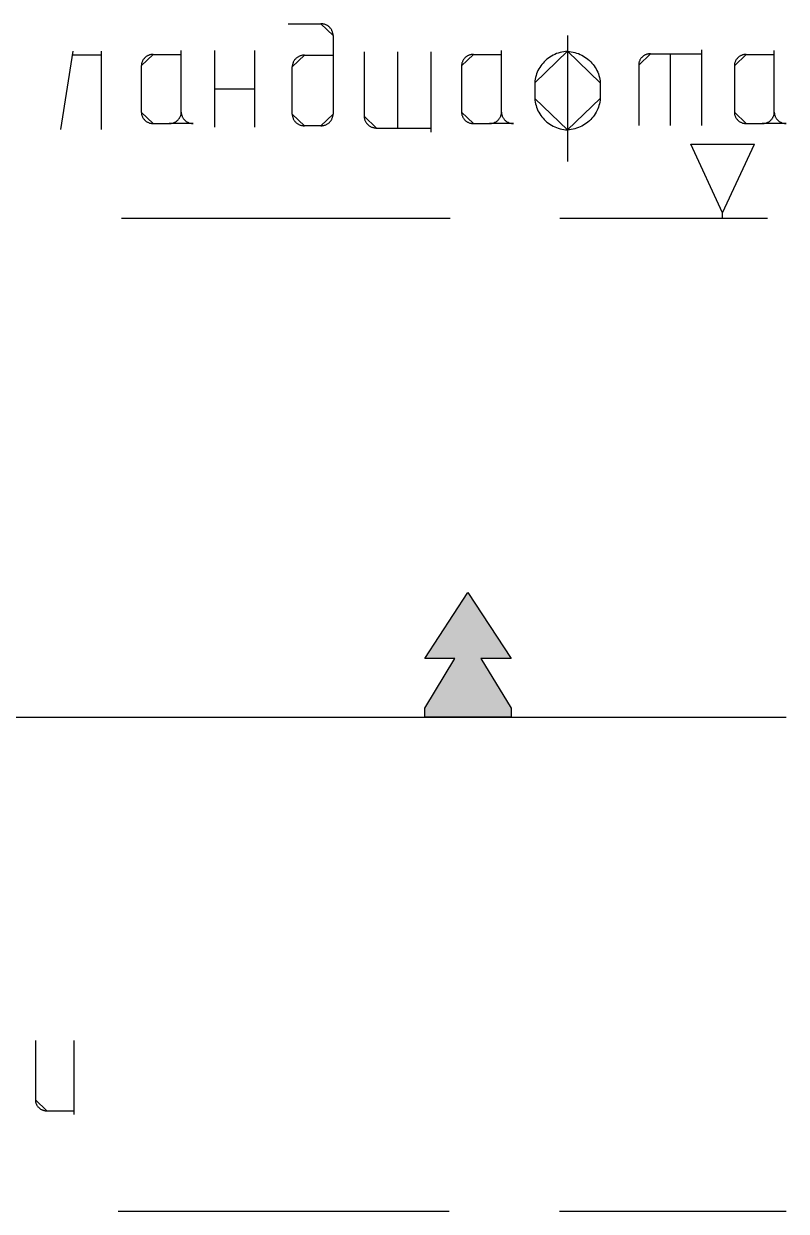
# Model space of a CAD drawing. Extents: x 8646 to 18206, y -17605 to -192.
# Drawn here: x 11161.34 to 11166.28, y -9022.22 to -9014.53 of the extents above; entities that cross this region are included whole.
import ezdxf

# ---------------------------------------------------------------- set-up
doc = ezdxf.new("R2010")
doc.units = 0
doc.layers.get('0').update_dxf_attribs({"linetype": 'CONTINUOUS'})

msp = doc.modelspace()

# ---------------------------------------------------------------- hatches: boundary and pattern name
at = {"linetype": 'CONTINUOUS'}
msp.add_hatch(color=8, dxfattribs=at).paths.add_polyline_path([(11163.9344, -9019.0201), (11163.9344, -9018.9632), (11164.13, -9018.6417), (11163.9344, -9018.6417), (11164.2139, -9018.2131), (11164.4934, -9018.6417), (11164.2977, -9018.6417), (11164.4934, -9018.9632), (11164.4934, -9019.0201)])

# ---------------------------------------------------------------- linework, layer by layer
at = {"color": 8, "linetype": 'CONTINUOUS'}
for p, q in [((11163.0493, -9014.5306), (11163.2607, -9014.5306)), ((11163.34, -9014.6068), (11163.34, -9015.1151)), ((11164.859, -9014.607), (11164.859, -9015.422)), ((11162.3565, -9015.1024), (11162.3565, -9014.7041)), ((11162.5722, -9014.7036), (11162.5722, -9015.2)), ((11162.8303, -9014.7036), (11162.8303, -9015.2)), ((11164.4315, -9015.1024), (11164.4315, -9014.7041)), ((11165.727, -9014.7005), (11165.727, -9015.189)), ((11166.1992, -9015.1024), (11166.1992, -9014.7041)), ((11161.6532, -9014.7079), (11161.5741, -9015.2148)), ((11161.8377, -9014.7332), (11161.6532, -9014.7332)), ((11161.8377, -9014.7079), (11161.8377, -9015.2148)), ((11162.1753, -9014.7291), (11162.3565, -9014.7291)), ((11163.155, -9014.7339), (11163.34, -9014.7339)), ((11163.5414, -9014.7127), (11163.5414, -9015.1281)), ((11163.7574, -9014.7127), (11163.7574, -9015.2059)), ((11163.9734, -9014.7127), (11163.9734, -9015.2318)), ((11164.2503, -9014.7291), (11164.4315, -9014.7291)), ((11165.3967, -9014.7249), (11165.727, -9014.7249)), ((11165.5237, -9014.7249), (11165.5237, -9015.189)), ((11166.018, -9014.7291), (11166.1992, -9014.7291)), ((11162.0977, -9014.8038), (11162.0977, -9015.1024)), ((11163.0757, -9015.1151), (11163.0757, -9014.8101)), ((11164.1726, -9014.8038), (11164.1726, -9015.1024)), ((11165.3205, -9014.7982), (11165.3205, -9015.189)), ((11165.9404, -9014.8038), (11165.9404, -9015.1024)), ((11164.6471, -9014.9126), (11164.6471, -9015.0145)), ((11165.071, -9014.9126), (11165.071, -9015.0145)), ((11162.5722, -9014.9519), (11162.8303, -9014.9519)), ((11162.1753, -9015.1771), (11162.2789, -9015.1771)), ((11163.2607, -9015.1914), (11163.155, -9015.1914)), ((11163.6224, -9015.2059), (11163.9734, -9015.2059)), ((11164.2503, -9015.1771), (11164.3538, -9015.1771)), ((11166.018, -9015.1771), (11166.1216, -9015.1771)), ((11165.8645, -9015.755), (11165.6575, -9015.3111)), ((11165.6575, -9015.3111), (11166.0715, -9015.3111)), ((11165.8645, -9015.755), (11166.0715, -9015.3111)), ((11165.8645, -9015.7905), (11165.8645, -9015.755)), ((11161.97, -9015.7905), (11164.0996, -9015.7905)), ((11164.8094, -9015.7905), (11166.1562, -9015.7905)), ((11163.9344, -9018.6417), (11164.2139, -9018.2131)), ((11164.2139, -9018.2131), (11164.4934, -9018.6417)), ((11164.13, -9018.6417), (11163.9344, -9018.6417)), ((11163.9344, -9018.9632), (11164.13, -9018.6417)), ((11164.2977, -9018.6417), (11164.4934, -9018.9632)), ((11164.4934, -9018.6417), (11164.2977, -9018.6417)), ((11163.9344, -9019.0201), (11163.9344, -9018.9632)), ((11164.4934, -9018.9632), (11164.4934, -9019.0201)), ((11147.6577, -9019.0202), (11166.2768, -9019.0202)), ((11164.4934, -9019.0201), (11163.9344, -9019.0201)), ((11161.4112, -9021.1143), (11161.4112, -9021.4981)), ((11161.6606, -9021.1143), (11161.6606, -9021.594)), ((11161.486, -9021.57), (11161.6606, -9021.57)), ((11161.9484, -9022.2203), (11164.092, -9022.2203)), ((11164.8065, -9022.2203), (11166.2768, -9022.2203))]:
    msp.add_line(p, q, dxfattribs=at)
at = {"color": 8, "linetype": 'CONTINUOUS', "flags": 128}
for points in [[(11163.34, -9014.6068), (11163.3399, -9014.6027), (11163.3397, -9014.5988), (11163.339, -9014.5949), (11163.3383, -9014.591), (11163.3373, -9014.5871), (11163.3362, -9014.5832), (11163.3347, -9014.5794), (11163.3331, -9014.5758), (11163.3314, -9014.5722), (11163.3294, -9014.5686), (11163.3272, -9014.5652), (11163.3249, -9014.5619), (11163.3224, -9014.5587), (11163.3197, -9014.5558), (11163.3168, -9014.5528), (11163.3139, -9014.5501), (11163.3106, -9014.5475), (11163.3073, -9014.5451), (11163.304, -9014.5428), (11163.3003, -9014.5407), (11163.2967, -9014.5388), (11163.293, -9014.5372), (11163.2891, -9014.5356), (11163.2852, -9014.5343), (11163.2812, -9014.5332), (11163.2773, -9014.5322), (11163.2731, -9014.5315), (11163.269, -9014.5309), (11163.2649, -9014.5307), (11163.2607, -9014.5306)], [(11162.1753, -9014.7291), (11162.1712, -9014.7292), (11162.1672, -9014.7294), (11162.1631, -9014.73), (11162.1592, -9014.7307), (11162.1552, -9014.7316), (11162.1514, -9014.7327), (11162.1475, -9014.734), (11162.1438, -9014.7356), (11162.1401, -9014.7372), (11162.1366, -9014.739), (11162.1331, -9014.7412), (11162.1297, -9014.7433), (11162.1265, -9014.7457), (11162.1233, -9014.7483), (11162.1204, -9014.7509), (11162.1177, -9014.7538), (11162.115, -9014.7568), (11162.1125, -9014.7598), (11162.1102, -9014.7631), (11162.1081, -9014.7664), (11162.1062, -9014.7699), (11162.1044, -9014.7734), (11162.1029, -9014.777), (11162.1014, -9014.7806), (11162.1004, -9014.7845), (11162.0994, -9014.7882), (11162.0987, -9014.7921), (11162.0981, -9014.796), (11162.0978, -9014.7998), (11162.0977, -9014.8038)], [(11163.155, -9014.7339), (11163.1508, -9014.7339), (11163.1467, -9014.7343), (11163.1425, -9014.7348), (11163.1385, -9014.7355), (11163.1345, -9014.7364), (11163.1304, -9014.7376), (11163.1265, -9014.739), (11163.1227, -9014.7405), (11163.1189, -9014.7422), (11163.1153, -9014.7441), (11163.1118, -9014.7462), (11163.1083, -9014.7484), (11163.1051, -9014.7508), (11163.1019, -9014.7534), (11163.0989, -9014.7562), (11163.0961, -9014.7591), (11163.0934, -9014.7622), (11163.0908, -9014.7653), (11163.0885, -9014.7686), (11163.0863, -9014.772), (11163.0843, -9014.7755), (11163.0825, -9014.7791), (11163.0809, -9014.7828), (11163.0795, -9014.7865), (11163.0784, -9014.7904), (11163.0774, -9014.7942), (11163.0767, -9014.7981), (11163.0761, -9014.8021), (11163.0758, -9014.806), (11163.0757, -9014.8101)], [(11164.2503, -9014.7291), (11164.2462, -9014.7292), (11164.2421, -9014.7294), (11164.2381, -9014.73), (11164.2341, -9014.7307), (11164.2301, -9014.7316), (11164.2263, -9014.7327), (11164.2224, -9014.734), (11164.2187, -9014.7356), (11164.215, -9014.7372), (11164.2115, -9014.739), (11164.208, -9014.7412), (11164.2046, -9014.7433), (11164.2015, -9014.7457), (11164.1983, -9014.7483), (11164.1954, -9014.7509), (11164.1926, -9014.7538), (11164.1899, -9014.7568), (11164.1874, -9014.7598), (11164.1852, -9014.7631), (11164.183, -9014.7664), (11164.1811, -9014.7699), (11164.1793, -9014.7734), (11164.1778, -9014.777), (11164.1764, -9014.7806), (11164.1753, -9014.7845), (11164.1743, -9014.7882), (11164.1736, -9014.7921), (11164.173, -9014.796), (11164.1728, -9014.7998), (11164.1726, -9014.8038)], [(11164.859, -9014.7089), (11164.847, -9014.7099), (11164.8349, -9014.7115), (11164.8231, -9014.7137), (11164.8112, -9014.7166), (11164.7996, -9014.7201), (11164.7882, -9014.7241), (11164.7772, -9014.7287), (11164.7663, -9014.7339), (11164.7557, -9014.7397), (11164.7455, -9014.746), (11164.7356, -9014.7528), (11164.7261, -9014.7602), (11164.7172, -9014.768), (11164.7085, -9014.7762), (11164.7005, -9014.7849), (11164.6928, -9014.794), (11164.6857, -9014.8035), (11164.6792, -9014.8133), (11164.6732, -9014.8234), (11164.6678, -9014.8338), (11164.663, -9014.8446), (11164.6587, -9014.8556), (11164.6552, -9014.8667), (11164.6521, -9014.878), (11164.6499, -9014.8895), (11164.6482, -9014.901), (11164.6471, -9014.9126)], [(11164.859, -9014.7089), (11164.8711, -9014.7099), (11164.8832, -9014.7115), (11164.8951, -9014.7137), (11164.9069, -9014.7166), (11164.9184, -9014.7201), (11164.9298, -9014.7241), (11164.941, -9014.7287), (11164.9518, -9014.7339), (11164.9623, -9014.7397), (11164.9726, -9014.746), (11164.9824, -9014.7528), (11164.9919, -9014.7602), (11165.0009, -9014.768), (11165.0095, -9014.7762), (11165.0176, -9014.7849), (11165.0252, -9014.794), (11165.0323, -9014.8035), (11165.0389, -9014.8133), (11165.0449, -9014.8234), (11165.0503, -9014.8338), (11165.0551, -9014.8446), (11165.0594, -9014.8556), (11165.063, -9014.8667), (11165.066, -9014.878), (11165.0682, -9014.8895), (11165.0699, -9014.901), (11165.071, -9014.9126)], [(11165.3967, -9014.7249), (11165.3927, -9014.725), (11165.3887, -9014.7254), (11165.3848, -9014.7259), (11165.3809, -9014.7266), (11165.377, -9014.7274), (11165.3731, -9014.7286), (11165.3694, -9014.7299), (11165.3658, -9014.7313), (11165.3621, -9014.7329), (11165.3586, -9014.7347), (11165.3552, -9014.7368), (11165.3519, -9014.739), (11165.3488, -9014.7412), (11165.3457, -9014.7438), (11165.3428, -9014.7464), (11165.3401, -9014.7492), (11165.3375, -9014.7521), (11165.3351, -9014.7552), (11165.3328, -9014.7584), (11165.3307, -9014.7616), (11165.3288, -9014.765), (11165.3272, -9014.7684), (11165.3256, -9014.772), (11165.3242, -9014.7756), (11165.3231, -9014.7793), (11165.3222, -9014.783), (11165.3214, -9014.7867), (11165.3209, -9014.7905), (11165.3206, -9014.7943), (11165.3205, -9014.7982)], [(11166.018, -9014.7291), (11166.0139, -9014.7292), (11166.0099, -9014.7294), (11166.0058, -9014.73), (11166.0019, -9014.7307), (11165.9979, -9014.7316), (11165.994, -9014.7327), (11165.9901, -9014.734), (11165.9865, -9014.7356), (11165.9827, -9014.7372), (11165.9793, -9014.739), (11165.9757, -9014.7412), (11165.9724, -9014.7433), (11165.9692, -9014.7457), (11165.966, -9014.7483), (11165.9631, -9014.7509), (11165.9603, -9014.7538), (11165.9576, -9014.7568), (11165.9552, -9014.7598), (11165.9529, -9014.7631), (11165.9508, -9014.7664), (11165.9488, -9014.7699), (11165.9471, -9014.7734), (11165.9456, -9014.777), (11165.9441, -9014.7806), (11165.9431, -9014.7845), (11165.9421, -9014.7882), (11165.9413, -9014.7921), (11165.9408, -9014.796), (11165.9405, -9014.7998), (11165.9404, -9014.8038)], [(11164.6471, -9015.0145), (11164.6482, -9015.0261), (11164.6499, -9015.0377), (11164.6521, -9015.0492), (11164.6552, -9015.0604), (11164.6587, -9015.0716), (11164.663, -9015.0825), (11164.6678, -9015.0934), (11164.6732, -9015.1038), (11164.6792, -9015.1139), (11164.6857, -9015.1237), (11164.6928, -9015.1332), (11164.7005, -9015.1423), (11164.7085, -9015.151), (11164.7172, -9015.1592), (11164.7261, -9015.167), (11164.7356, -9015.1744), (11164.7455, -9015.1811), (11164.7557, -9015.1875), (11164.7663, -9015.1933), (11164.7772, -9015.1985), (11164.7882, -9015.2031), (11164.7996, -9015.2071), (11164.8112, -9015.2106), (11164.8231, -9015.2135), (11164.8349, -9015.2157), (11164.847, -9015.2173), (11164.859, -9015.2183)], [(11165.071, -9015.0145), (11165.0699, -9015.0261), (11165.0682, -9015.0377), (11165.066, -9015.0492), (11165.063, -9015.0604), (11165.0594, -9015.0716), (11165.0551, -9015.0825), (11165.0503, -9015.0934), (11165.0449, -9015.1038), (11165.0389, -9015.1139), (11165.0323, -9015.1237), (11165.0252, -9015.1332), (11165.0176, -9015.1423), (11165.0095, -9015.151), (11165.0009, -9015.1592), (11164.9919, -9015.167), (11164.9824, -9015.1744), (11164.9726, -9015.1811), (11164.9623, -9015.1875), (11164.9518, -9015.1933), (11164.941, -9015.1985), (11164.9298, -9015.2031), (11164.9184, -9015.2071), (11164.9069, -9015.2106), (11164.8951, -9015.2135), (11164.8832, -9015.2157), (11164.8711, -9015.2173), (11164.859, -9015.2183)], [(11162.0977, -9015.1024), (11162.0978, -9015.1063), (11162.0981, -9015.1102), (11162.0987, -9015.1141), (11162.0994, -9015.1179), (11162.1004, -9015.1217), (11162.1014, -9015.1254), (11162.1029, -9015.1292), (11162.1044, -9015.1328), (11162.1062, -9015.1363), (11162.1081, -9015.1397), (11162.1102, -9015.143), (11162.1125, -9015.1463), (11162.115, -9015.1493), (11162.1177, -9015.1524), (11162.1204, -9015.1552), (11162.1233, -9015.1578), (11162.1265, -9015.1604), (11162.1297, -9015.1628), (11162.1331, -9015.1649), (11162.1366, -9015.167), (11162.1401, -9015.1689), (11162.1438, -9015.1706), (11162.1475, -9015.172), (11162.1514, -9015.1734), (11162.1552, -9015.1746), (11162.1592, -9015.1754), (11162.1631, -9015.1761), (11162.1672, -9015.1766), (11162.1712, -9015.177), (11162.1753, -9015.1771)], [(11162.2789, -9015.1771), (11162.2829, -9015.177), (11162.287, -9015.1766), (11162.291, -9015.1761), (11162.2951, -9015.1754), (11162.2989, -9015.1746), (11162.3029, -9015.1734), (11162.3067, -9015.172), (11162.3104, -9015.1706), (11162.3142, -9015.1689), (11162.3177, -9015.167), (11162.3212, -9015.1649), (11162.3245, -9015.1628), (11162.3277, -9015.1604), (11162.3309, -9015.1578), (11162.3338, -9015.1552), (11162.3366, -9015.1524), (11162.3392, -9015.1493), (11162.3417, -9015.1463), (11162.344, -9015.143), (11162.3461, -9015.1397), (11162.348, -9015.1363), (11162.3498, -9015.1328), (11162.3513, -9015.1292), (11162.3527, -9015.1254), (11162.3538, -9015.1217), (11162.3548, -9015.1179), (11162.3556, -9015.1141), (11162.3561, -9015.1102), (11162.3564, -9015.1063), (11162.3565, -9015.1024), (11162.3566, -9015.1063), (11162.3569, -9015.1102), (11162.3574, -9015.1141), (11162.3583, -9015.1179), (11162.3592, -9015.1217), (11162.3603, -9015.1254), (11162.3617, -9015.1292), (11162.3632, -9015.1328), (11162.3649, -9015.1363), (11162.3669, -9015.1397), (11162.369, -9015.143), (11162.3714, -9015.1463), (11162.3738, -9015.1493), (11162.3765, -9015.1524), (11162.3793, -9015.1552), (11162.3822, -9015.1578), (11162.3853, -9015.1604), (11162.3885, -9015.1628), (11162.3919, -9015.1649), (11162.3954, -9015.167), (11162.399, -9015.1689), (11162.4026, -9015.1706), (11162.4063, -9015.172), (11162.4101, -9015.1734), (11162.4141, -9015.1746), (11162.418, -9015.1754), (11162.422, -9015.1761), (11162.4261, -9015.1766), (11162.43, -9015.177), (11162.4341, -9015.1771)], [(11163.0757, -9015.1151), (11163.0758, -9015.1191), (11163.0761, -9015.1231), (11163.0767, -9015.1271), (11163.0774, -9015.131), (11163.0784, -9015.1349), (11163.0795, -9015.1387), (11163.0809, -9015.1425), (11163.0825, -9015.1462), (11163.0843, -9015.1498), (11163.0863, -9015.1533), (11163.0885, -9015.1566), (11163.0908, -9015.16), (11163.0934, -9015.1631), (11163.0961, -9015.1662), (11163.0989, -9015.1691), (11163.1019, -9015.1718), (11163.1051, -9015.1745), (11163.1083, -9015.1769), (11163.1118, -9015.1791), (11163.1153, -9015.1811), (11163.1189, -9015.1831), (11163.1227, -9015.1848), (11163.1265, -9015.1863), (11163.1304, -9015.1876), (11163.1345, -9015.1889), (11163.1385, -9015.1897), (11163.1425, -9015.1904), (11163.1467, -9015.1909), (11163.1508, -9015.1913), (11163.155, -9015.1914)], [(11163.2607, -9015.1914), (11163.2649, -9015.1913), (11163.269, -9015.1909), (11163.2731, -9015.1904), (11163.2773, -9015.1897), (11163.2812, -9015.1889), (11163.2852, -9015.1876), (11163.2891, -9015.1863), (11163.293, -9015.1848), (11163.2967, -9015.1831), (11163.3003, -9015.1811), (11163.304, -9015.1791), (11163.3073, -9015.1769), (11163.3106, -9015.1745), (11163.3139, -9015.1718), (11163.3168, -9015.1691), (11163.3197, -9015.1662), (11163.3224, -9015.1631), (11163.3249, -9015.16), (11163.3272, -9015.1566), (11163.3294, -9015.1533), (11163.3314, -9015.1498), (11163.3331, -9015.1462), (11163.3347, -9015.1425), (11163.3362, -9015.1387), (11163.3373, -9015.1349), (11163.3383, -9015.131), (11163.339, -9015.1271), (11163.3397, -9015.1231), (11163.3399, -9015.1191), (11163.34, -9015.1151)], [(11163.5414, -9015.1281), (11163.5416, -9015.1322), (11163.5419, -9015.1363), (11163.5424, -9015.1403), (11163.5432, -9015.1442), (11163.5442, -9015.1482), (11163.5453, -9015.1521), (11163.5469, -9015.156), (11163.5484, -9015.1597), (11163.5503, -9015.1634), (11163.5523, -9015.167), (11163.5545, -9015.1705), (11163.5569, -9015.1739), (11163.5595, -9015.1771), (11163.5622, -9015.1802), (11163.5652, -9015.1831), (11163.5682, -9015.1859), (11163.5715, -9015.1886), (11163.5748, -9015.1911), (11163.5783, -9015.1934), (11163.582, -9015.1954), (11163.5856, -9015.1975), (11163.5896, -9015.1992), (11163.5934, -9015.2007), (11163.5974, -9015.2021), (11163.6015, -9015.2033), (11163.6056, -9015.2043), (11163.6097, -9015.205), (11163.614, -9015.2055), (11163.6182, -9015.2058), (11163.6224, -9015.2059)], [(11164.1726, -9015.1024), (11164.1728, -9015.1063), (11164.173, -9015.1102), (11164.1736, -9015.1141), (11164.1743, -9015.1179), (11164.1753, -9015.1217), (11164.1764, -9015.1254), (11164.1778, -9015.1292), (11164.1793, -9015.1328), (11164.1811, -9015.1363), (11164.183, -9015.1397), (11164.1852, -9015.143), (11164.1874, -9015.1463), (11164.1899, -9015.1493), (11164.1926, -9015.1524), (11164.1954, -9015.1552), (11164.1983, -9015.1578), (11164.2015, -9015.1604), (11164.2046, -9015.1628), (11164.208, -9015.1649), (11164.2115, -9015.167), (11164.215, -9015.1689), (11164.2187, -9015.1706), (11164.2224, -9015.172), (11164.2263, -9015.1734), (11164.2301, -9015.1746), (11164.2341, -9015.1754), (11164.2381, -9015.1761), (11164.2421, -9015.1766), (11164.2462, -9015.177), (11164.2503, -9015.1771)], [(11164.3538, -9015.1771), (11164.3578, -9015.177), (11164.3619, -9015.1766), (11164.3659, -9015.1761), (11164.37, -9015.1754), (11164.3739, -9015.1746), (11164.3778, -9015.1734), (11164.3816, -9015.172), (11164.3854, -9015.1706), (11164.3891, -9015.1689), (11164.3926, -9015.167), (11164.3961, -9015.1649), (11164.3994, -9015.1628), (11164.4026, -9015.1604), (11164.4058, -9015.1578), (11164.4087, -9015.1552), (11164.4116, -9015.1524), (11164.4141, -9015.1493), (11164.4166, -9015.1463), (11164.4189, -9015.143), (11164.421, -9015.1397), (11164.4229, -9015.1363), (11164.4247, -9015.1328), (11164.4263, -9015.1292), (11164.4276, -9015.1254), (11164.4288, -9015.1217), (11164.4297, -9015.1179), (11164.4305, -9015.1141), (11164.431, -9015.1102), (11164.4313, -9015.1063), (11164.4315, -9015.1024), (11164.4315, -9015.1063), (11164.4318, -9015.1102), (11164.4324, -9015.1141), (11164.4332, -9015.1179), (11164.4341, -9015.1217), (11164.4352, -9015.1254), (11164.4367, -9015.1292), (11164.4381, -9015.1328), (11164.4398, -9015.1363), (11164.4418, -9015.1397), (11164.4439, -9015.143), (11164.4463, -9015.1463), (11164.4487, -9015.1493), (11164.4514, -9015.1524), (11164.4542, -9015.1552), (11164.4571, -9015.1578), (11164.4602, -9015.1604), (11164.4634, -9015.1628), (11164.4668, -9015.1649), (11164.4703, -9015.167), (11164.4739, -9015.1689), (11164.4776, -9015.1706), (11164.4812, -9015.172), (11164.485, -9015.1734), (11164.489, -9015.1746), (11164.4929, -9015.1754), (11164.4969, -9015.1761), (11164.501, -9015.1766), (11164.5049, -9015.177), (11164.509, -9015.1771)], [(11165.9404, -9015.1024), (11165.9405, -9015.1063), (11165.9408, -9015.1102), (11165.9413, -9015.1141), (11165.9421, -9015.1179), (11165.9431, -9015.1217), (11165.9441, -9015.1254), (11165.9456, -9015.1292), (11165.9471, -9015.1328), (11165.9488, -9015.1363), (11165.9508, -9015.1397), (11165.9529, -9015.143), (11165.9552, -9015.1463), (11165.9576, -9015.1493), (11165.9603, -9015.1524), (11165.9631, -9015.1552), (11165.966, -9015.1578), (11165.9692, -9015.1604), (11165.9724, -9015.1628), (11165.9757, -9015.1649), (11165.9793, -9015.167), (11165.9827, -9015.1689), (11165.9865, -9015.1706), (11165.9901, -9015.172), (11165.994, -9015.1734), (11165.9979, -9015.1746), (11166.0019, -9015.1754), (11166.0058, -9015.1761), (11166.0099, -9015.1766), (11166.0139, -9015.177), (11166.018, -9015.1771)], [(11166.1216, -9015.1771), (11166.1256, -9015.177), (11166.1297, -9015.1766), (11166.1337, -9015.1761), (11166.1377, -9015.1754), (11166.1416, -9015.1746), (11166.1456, -9015.1734), (11166.1494, -9015.172), (11166.1531, -9015.1706), (11166.1569, -9015.1689), (11166.1603, -9015.167), (11166.1639, -9015.1649), (11166.1672, -9015.1628), (11166.1704, -9015.1604), (11166.1736, -9015.1578), (11166.1765, -9015.1552), (11166.1793, -9015.1524), (11166.1819, -9015.1493), (11166.1844, -9015.1463), (11166.1867, -9015.143), (11166.1887, -9015.1397), (11166.1907, -9015.1363), (11166.1924, -9015.1328), (11166.194, -9015.1292), (11166.1954, -9015.1254), (11166.1965, -9015.1217), (11166.1975, -9015.1179), (11166.1982, -9015.1141), (11166.1988, -9015.1102), (11166.1991, -9015.1063), (11166.1992, -9015.1024), (11166.1993, -9015.1063), (11166.1996, -9015.1102), (11166.2001, -9015.1141), (11166.2009, -9015.1179), (11166.2018, -9015.1217), (11166.203, -9015.1254), (11166.2044, -9015.1292), (11166.2059, -9015.1328), (11166.2076, -9015.1363), (11166.2095, -9015.1397), (11166.2117, -9015.143), (11166.214, -9015.1463), (11166.2165, -9015.1493), (11166.2192, -9015.1524), (11166.2219, -9015.1552), (11166.2249, -9015.1578), (11166.228, -9015.1604), (11166.2312, -9015.1628), (11166.2346, -9015.1649), (11166.238, -9015.167), (11166.2416, -9015.1689), (11166.2453, -9015.1706), (11166.249, -9015.172), (11166.2528, -9015.1734), (11166.2567, -9015.1746), (11166.2607, -9015.1754), (11166.2646, -9015.1761), (11166.2687, -9015.1766), (11166.2727, -9015.177), (11166.2768, -9015.1771)], [(11161.4112, -9021.4981), (11161.4113, -9021.5018), (11161.4115, -9021.5056), (11161.4121, -9021.5094), (11161.4129, -9021.513), (11161.4138, -9021.5166), (11161.4148, -9021.5203), (11161.4162, -9021.5239), (11161.4177, -9021.5274), (11161.4193, -9021.5307), (11161.4212, -9021.5341), (11161.4233, -9021.5372), (11161.4255, -9021.5404), (11161.4279, -9021.5433), (11161.4304, -9021.5462), (11161.4331, -9021.549), (11161.4359, -9021.5515), (11161.439, -9021.554), (11161.442, -9021.5563), (11161.4452, -9021.5584), (11161.4487, -9021.5603), (11161.452, -9021.5622), (11161.4556, -9021.5637), (11161.4591, -9021.5652), (11161.4629, -9021.5665), (11161.4666, -9021.5676), (11161.4704, -9021.5684), (11161.4743, -9021.5691), (11161.4782, -9021.5696), (11161.4821, -9021.5699), (11161.486, -9021.57)]]:
    msp.add_lwpolyline(points, close=True, dxfattribs=at)

doc.saveas('drawing.dxf')
